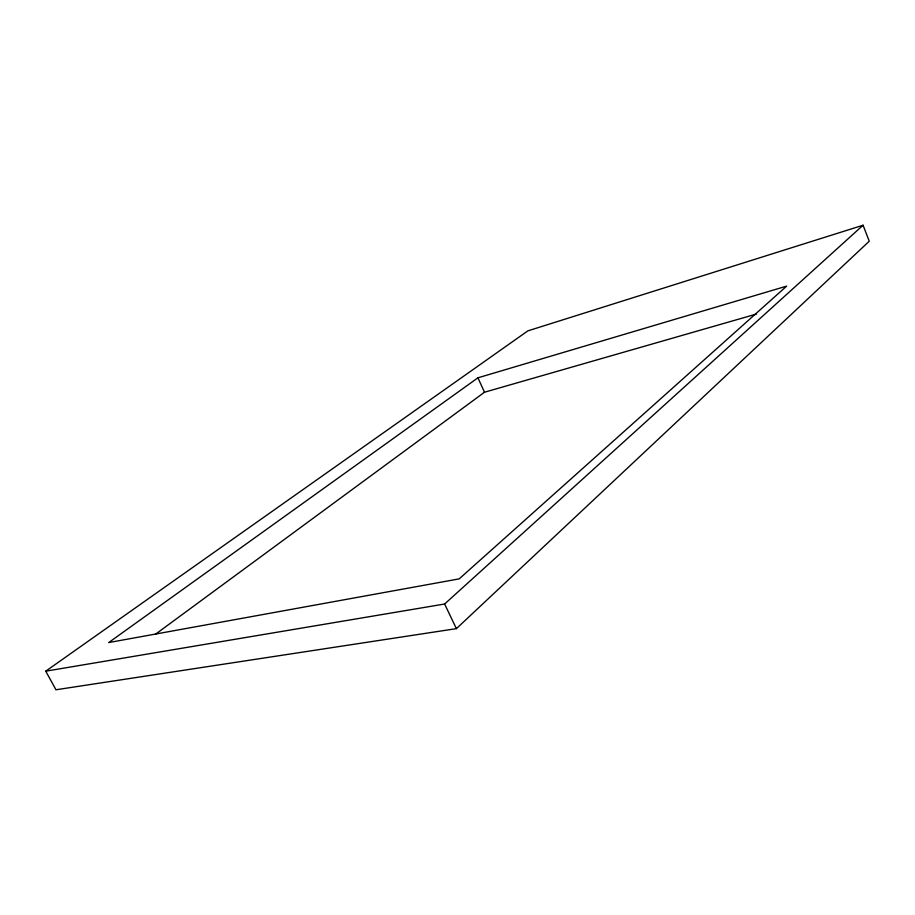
<?xml version="1.0" encoding="UTF-8"?>
<svg xmlns="http://www.w3.org/2000/svg" width="915" height="915" viewBox="0 0 915 915"><rect width="100%" height="100%" fill="white"/><g stroke="black" fill="none" stroke-linecap="round" stroke-linejoin="round"><path stroke-width="1.37" d="M456.402 628.639L869.25 241.228L863.074 225.227L527.875 330.864L45.75 671.175L55.964 689.773L456.402 628.639L444.621 604.014L863.074 225.227M155.527 634.198L484.504 392.226L756.511 314.028M477.927 377.815L108.691 642.57L459.193 578.875L786.671 286.12L477.927 377.815L484.504 392.226M45.75 671.175L444.621 604.014"/></g></svg>
